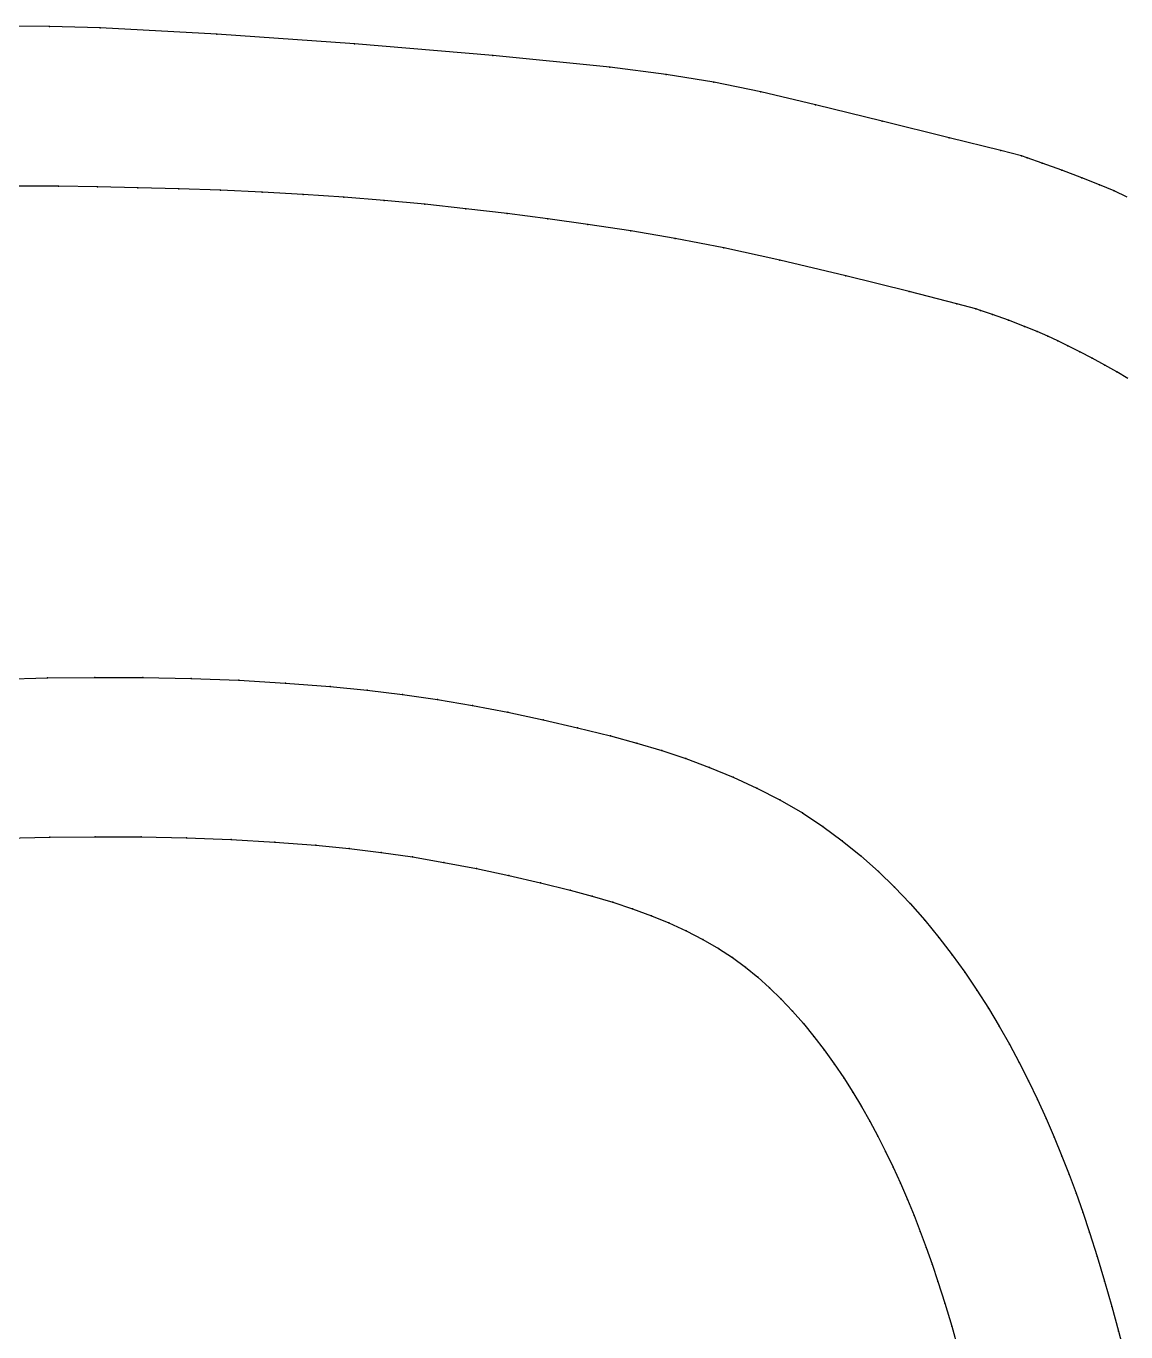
# Model space of a CAD drawing. Extents: x 50 to 2594, y 47 to 2136.
# Drawn here: x 2434.8 to 2490, y 1546.6 to 1612.2 of the extents above; entities that cross this region are included whole.
import ezdxf

# ---------------------------------------------------------------- set-up
doc = ezdxf.new("R2010")
doc.units = 0

# ---------------------------------------------------------------- blocks, each defined once
blk = doc.blocks.new('837.CUELLO_XS')
at = {"layer": '1'}
for points in [[(2490.022, 1603.606), (2489.374, 1603.911), (2488.644, 1604.228), (2487.761, 1604.578), (2486.758, 1604.952), (2485.771, 1605.306), (2485.019, 1605.57), (2484.719, 1605.674), (2483.681, 1605.936), (2481.088, 1606.585), (2477.728, 1607.421), (2474.386, 1608.239), (2471.635, 1608.886), (2469.277, 1609.375), (2466.892, 1609.767), (2464.061, 1610.126), (2458.185, 1610.717), (2451.254, 1611.298), (2444.333, 1611.786), (2438.486, 1612.1), (2435.938, 1612.176), (2433.84, 1612.188)], [(2433.71, 1571.414), (2435.956, 1571.467), (2438.235, 1571.496), (2440.536, 1571.491), (2442.814, 1571.444), (2445.064, 1571.356), (2447.244, 1571.229), (2449.314, 1571.068), (2450.983, 1570.902), (2452.582, 1570.707), (2454.154, 1570.477), (2455.74, 1570.207), (2457.367, 1569.895), (2458.999, 1569.55), (2460.585, 1569.185), (2462.072, 1568.813), (2463.181, 1568.512), (2464.214, 1568.204), (2465.195, 1567.878), (2466.148, 1567.526), (2467.03, 1567.163), (2467.895, 1566.767), (2468.73, 1566.339), (2469.524, 1565.881), (2470.214, 1565.428), (2470.866, 1564.948), (2471.486, 1564.441), (2472.082, 1563.905), (2472.666, 1563.334), (2473.232, 1562.736), (2473.781, 1562.112), (2474.311, 1561.467), (2474.829, 1560.791), (2475.327, 1560.099), (2475.805, 1559.393), (2476.262, 1558.675), (2476.698, 1557.949), (2477.117, 1557.213), (2477.518, 1556.463), (2477.906, 1555.698), (2478.286, 1554.903), (2478.653, 1554.096), (2479.002, 1553.286), (2479.334, 1552.48), (2479.648, 1551.682), (2479.948, 1550.876), (2480.242, 1550.043), (2480.535, 1549.163), (2480.879, 1548.07), (2481.222, 1546.923), (2481.553, 1545.76)]]:
    blk.add_lwpolyline(points, dxfattribs=at)
at = {"layer": '14'}
for points in [[(2490.062, 1594.498), (2489.517, 1594.824), (2488.904, 1595.171), (2488.273, 1595.514), (2487.649, 1595.842), (2487.059, 1596.144), (2486.554, 1596.394), (2486.053, 1596.628), (2485.51, 1596.863), (2484.881, 1597.115), (2484.072, 1597.418), (2483.276, 1597.705), (2482.67, 1597.918), (2482.429, 1598.002), (2481.482, 1598.248), (2479.084, 1598.862), (2475.901, 1599.656), (2472.597, 1600.442), (2469.784, 1601.055), (2467.337, 1601.528), (2465.112, 1601.904), (2462.962, 1602.227), (2460.955, 1602.508), (2458.908, 1602.774), (2456.843, 1603.021), (2454.78, 1603.242), (2452.739, 1603.434), (2450.708, 1603.597), (2448.671, 1603.735), (2446.617, 1603.849), (2444.529, 1603.944), (2442.437, 1604.019), (2440.368, 1604.077), (2438.349, 1604.118), (2436.392, 1604.145), (2434.425, 1604.154)], [(2433.519, 1579.409), (2435.839, 1579.463), (2438.212, 1579.494), (2440.619, 1579.491), (2443.047, 1579.442), (2445.451, 1579.348), (2447.791, 1579.211), (2450.028, 1579.036), (2451.879, 1578.851), (2453.659, 1578.633), (2455.408, 1578.377), (2457.163, 1578.08), (2458.938, 1577.74), (2460.715, 1577.365), (2462.449, 1576.965), (2464.097, 1576.553), (2465.416, 1576.193), (2466.666, 1575.819), (2467.874, 1575.417), (2469.066, 1574.975), (2470.258, 1574.482), (2471.443, 1573.936), (2472.605, 1573.338), (2473.726, 1572.688), (2474.755, 1572.013), (2475.733, 1571.296), (2476.662, 1570.539), (2477.546, 1569.748), (2478.359, 1568.956), (2479.135, 1568.138), (2479.875, 1567.297), (2480.582, 1566.434), (2481.246, 1565.569), (2481.88, 1564.687), (2482.486, 1563.792), (2483.064, 1562.886), (2483.604, 1561.988), (2484.12, 1561.08), (2484.612, 1560.162), (2485.083, 1559.231), (2485.532, 1558.295), (2485.961, 1557.351), (2486.369, 1556.405), (2486.756, 1555.465), (2487.121, 1554.537), (2487.47, 1553.601), (2487.809, 1552.639), (2488.145, 1551.631), (2488.524, 1550.428), (2488.898, 1549.177), (2489.258, 1547.913), (2489.597, 1546.668), (2489.909, 1545.461)]]:
    blk.add_lwpolyline(points, dxfattribs=at)
at = {"layer": '2'}
for p in [(2484.719, 1605.674), (2482.429, 1598.002)]:
    blk.add_point(p, dxfattribs=at)
at = {"layer": '3'}
for p in [(2435.938, 1612.176), (2438.486, 1612.1), (2444.333, 1611.786), (2451.254, 1611.298), (2458.185, 1610.717), (2464.061, 1610.126), (2466.892, 1609.767), (2469.277, 1609.375), (2471.635, 1608.886), (2474.386, 1608.239), (2477.728, 1607.421), (2481.088, 1606.585), (2483.681, 1605.936), (2485.019, 1605.57), (2485.771, 1605.306), (2486.758, 1604.952), (2436.392, 1604.145), (2438.349, 1604.118), (2440.368, 1604.077), (2487.761, 1604.578), (2488.644, 1604.228), (2442.437, 1604.019), (2444.529, 1603.944), (2446.617, 1603.849), (2448.671, 1603.735), (2450.708, 1603.597), (2452.739, 1603.434), (2489.374, 1603.911), (2454.78, 1603.242), (2456.843, 1603.021), (2458.908, 1602.774), (2460.955, 1602.508), (2462.962, 1602.227), (2465.112, 1601.904), (2467.337, 1601.528), (2469.784, 1601.055), (2472.597, 1600.442), (2475.901, 1599.656), (2479.084, 1598.862), (2481.482, 1598.248), (2482.67, 1597.918), (2483.276, 1597.705), (2484.072, 1597.418), (2484.881, 1597.115), (2485.51, 1596.863), (2486.053, 1596.628), (2486.554, 1596.394), (2487.059, 1596.144), (2487.649, 1595.842), (2488.273, 1595.514), (2488.904, 1595.171), (2489.517, 1594.824), (2435.839, 1579.463), (2438.212, 1579.494), (2440.619, 1579.491), (2443.047, 1579.442), (2445.451, 1579.348), (2447.791, 1579.211), (2450.028, 1579.036), (2451.879, 1578.851), (2453.659, 1578.633), (2455.408, 1578.377), (2457.163, 1578.08), (2458.938, 1577.74), (2460.715, 1577.365), (2462.449, 1576.965), (2464.097, 1576.553), (2465.416, 1576.193), (2466.666, 1575.819), (2467.874, 1575.417), (2469.066, 1574.975), (2470.258, 1574.482), (2471.443, 1573.936), (2472.605, 1573.338), (2473.726, 1572.688), (2474.755, 1572.013), (2435.956, 1571.467), (2438.235, 1571.496), (2440.536, 1571.491), (2442.814, 1571.444), (2445.064, 1571.356), (2475.733, 1571.296), (2447.244, 1571.229), (2449.314, 1571.068), (2450.983, 1570.902), (2452.582, 1570.707), (2454.154, 1570.477), (2455.74, 1570.207), (2476.662, 1570.539), (2457.367, 1569.895), (2458.999, 1569.55), (2477.546, 1569.748), (2460.585, 1569.185), (2462.072, 1568.813), (2478.359, 1568.956), (2463.181, 1568.512), (2464.214, 1568.204), (2479.135, 1568.138), (2465.195, 1567.878), (2466.148, 1567.526), (2467.03, 1567.163), (2467.895, 1566.767), (2479.875, 1567.297), (2468.73, 1566.339), (2480.582, 1566.434), (2469.524, 1565.881), (2470.214, 1565.428), (2481.246, 1565.569), (2470.866, 1564.948), (2471.486, 1564.441), (2481.88, 1564.687), (2472.082, 1563.905), (2482.486, 1563.792), (2472.666, 1563.334), (2483.064, 1562.886), (2473.232, 1562.736), (2473.781, 1562.112), (2474.311, 1561.467), (2483.604, 1561.988), (2484.12, 1561.08), (2474.829, 1560.791), (2484.612, 1560.162), (2475.327, 1560.099), (2475.805, 1559.393), (2485.083, 1559.231), (2476.262, 1558.675), (2485.532, 1558.295), (2476.698, 1557.949), (2477.117, 1557.213), (2485.961, 1557.351), (2477.518, 1556.463), (2486.369, 1556.405), (2477.906, 1555.698), (2478.286, 1554.903), (2486.756, 1555.465), (2487.121, 1554.537), (2478.653, 1554.096), (2487.47, 1553.601), (2479.002, 1553.286), (2479.334, 1552.48), (2487.809, 1552.639), (2479.648, 1551.682), (2488.145, 1551.631), (2479.948, 1550.876), (2488.524, 1550.428), (2480.242, 1550.043), (2480.535, 1549.163), (2488.898, 1549.177), (2480.879, 1548.07), (2489.258, 1547.913), (2481.222, 1546.923), (2489.597, 1546.668)]:
    blk.add_point(p, dxfattribs=at)
at = {"layer": '4'}
for p in [(2484.719, 1605.674, 5), (2482.429, 1598.002, 5)]:
    blk.add_point(p, dxfattribs=at)
blk = doc.blocks.new('837.CUELLO_S')
at = {"layer": '1'}
for points in [[(2490.022, 1603.606), (2489.374, 1603.911), (2488.644, 1604.228), (2487.761, 1604.578), (2486.758, 1604.952), (2485.771, 1605.306), (2485.019, 1605.57), (2484.719, 1605.674), (2483.681, 1605.936), (2481.088, 1606.585), (2477.728, 1607.421), (2474.386, 1608.239), (2471.635, 1608.886), (2469.277, 1609.375), (2466.892, 1609.767), (2464.061, 1610.126), (2458.185, 1610.717), (2451.254, 1611.298), (2444.333, 1611.786), (2438.486, 1612.1), (2435.938, 1612.176), (2433.84, 1612.188)], [(2433.71, 1571.414), (2435.956, 1571.467), (2438.235, 1571.496), (2440.536, 1571.491), (2442.814, 1571.444), (2445.064, 1571.356), (2447.244, 1571.229), (2449.314, 1571.068), (2450.983, 1570.902), (2452.582, 1570.707), (2454.154, 1570.477), (2455.74, 1570.207), (2457.367, 1569.895), (2458.999, 1569.55), (2460.585, 1569.185), (2462.072, 1568.813), (2463.181, 1568.512), (2464.214, 1568.204), (2465.195, 1567.878), (2466.148, 1567.526), (2467.03, 1567.163), (2467.895, 1566.767), (2468.73, 1566.339), (2469.524, 1565.881), (2470.214, 1565.428), (2470.866, 1564.948), (2471.486, 1564.441), (2472.082, 1563.905), (2472.666, 1563.334), (2473.232, 1562.736), (2473.781, 1562.112), (2474.311, 1561.467), (2474.829, 1560.791), (2475.327, 1560.099), (2475.805, 1559.393), (2476.262, 1558.675), (2476.698, 1557.949), (2477.117, 1557.213), (2477.518, 1556.463), (2477.906, 1555.698), (2478.286, 1554.903), (2478.653, 1554.096), (2479.002, 1553.286), (2479.334, 1552.48), (2479.648, 1551.682), (2479.948, 1550.876), (2480.242, 1550.043), (2480.535, 1549.163), (2480.879, 1548.07), (2481.222, 1546.923), (2481.553, 1545.76)]]:
    blk.add_lwpolyline(points, dxfattribs=at)
at = {"layer": '14'}
for points in [[(2490.062, 1594.498), (2489.517, 1594.824), (2488.904, 1595.171), (2488.273, 1595.514), (2487.649, 1595.842), (2487.059, 1596.144), (2486.554, 1596.394), (2486.053, 1596.628), (2485.51, 1596.863), (2484.881, 1597.115), (2484.072, 1597.418), (2483.276, 1597.705), (2482.67, 1597.918), (2482.429, 1598.002), (2481.482, 1598.248), (2479.084, 1598.862), (2475.901, 1599.656), (2472.597, 1600.442), (2469.784, 1601.055), (2467.337, 1601.528), (2465.112, 1601.904), (2462.962, 1602.227), (2460.955, 1602.508), (2458.908, 1602.774), (2456.843, 1603.021), (2454.78, 1603.242), (2452.739, 1603.434), (2450.708, 1603.597), (2448.671, 1603.735), (2446.617, 1603.849), (2444.529, 1603.944), (2442.437, 1604.019), (2440.368, 1604.077), (2438.349, 1604.118), (2436.392, 1604.145), (2434.425, 1604.154)], [(2433.519, 1579.409), (2435.839, 1579.463), (2438.212, 1579.494), (2440.619, 1579.491), (2443.047, 1579.442), (2445.451, 1579.348), (2447.791, 1579.211), (2450.028, 1579.036), (2451.879, 1578.851), (2453.659, 1578.633), (2455.408, 1578.377), (2457.163, 1578.08), (2458.938, 1577.74), (2460.715, 1577.365), (2462.449, 1576.965), (2464.097, 1576.553), (2465.416, 1576.193), (2466.666, 1575.819), (2467.874, 1575.417), (2469.066, 1574.975), (2470.258, 1574.482), (2471.443, 1573.936), (2472.605, 1573.338), (2473.726, 1572.688), (2474.755, 1572.013), (2475.733, 1571.296), (2476.662, 1570.539), (2477.546, 1569.748), (2478.359, 1568.956), (2479.135, 1568.138), (2479.875, 1567.297), (2480.582, 1566.434), (2481.246, 1565.569), (2481.88, 1564.687), (2482.486, 1563.792), (2483.064, 1562.886), (2483.604, 1561.988), (2484.12, 1561.08), (2484.612, 1560.162), (2485.083, 1559.231), (2485.532, 1558.295), (2485.961, 1557.351), (2486.369, 1556.405), (2486.756, 1555.465), (2487.121, 1554.537), (2487.47, 1553.601), (2487.809, 1552.639), (2488.145, 1551.631), (2488.524, 1550.428), (2488.898, 1549.177), (2489.258, 1547.913), (2489.597, 1546.668), (2489.909, 1545.461)]]:
    blk.add_lwpolyline(points, dxfattribs=at)
at = {"layer": '2'}
for p in [(2484.719, 1605.674), (2482.429, 1598.002)]:
    blk.add_point(p, dxfattribs=at)
at = {"layer": '3'}
for p in [(2435.938, 1612.176), (2438.486, 1612.1), (2444.333, 1611.786), (2451.254, 1611.298), (2458.185, 1610.717), (2464.061, 1610.126), (2466.892, 1609.767), (2469.277, 1609.375), (2471.635, 1608.886), (2474.386, 1608.239), (2477.728, 1607.421), (2481.088, 1606.585), (2483.681, 1605.936), (2485.019, 1605.57), (2485.771, 1605.306), (2486.758, 1604.952), (2436.392, 1604.145), (2438.349, 1604.118), (2440.368, 1604.077), (2487.761, 1604.578), (2488.644, 1604.228), (2442.437, 1604.019), (2444.529, 1603.944), (2446.617, 1603.849), (2448.671, 1603.735), (2450.708, 1603.597), (2452.739, 1603.434), (2489.374, 1603.911), (2454.78, 1603.242), (2456.843, 1603.021), (2458.908, 1602.774), (2460.955, 1602.508), (2462.962, 1602.227), (2465.112, 1601.904), (2467.337, 1601.528), (2469.784, 1601.055), (2472.597, 1600.442), (2475.901, 1599.656), (2479.084, 1598.862), (2481.482, 1598.248), (2482.67, 1597.918), (2483.276, 1597.705), (2484.072, 1597.418), (2484.881, 1597.115), (2485.51, 1596.863), (2486.053, 1596.628), (2486.554, 1596.394), (2487.059, 1596.144), (2487.649, 1595.842), (2488.273, 1595.514), (2488.904, 1595.171), (2489.517, 1594.824), (2435.839, 1579.463), (2438.212, 1579.494), (2440.619, 1579.491), (2443.047, 1579.442), (2445.451, 1579.348), (2447.791, 1579.211), (2450.028, 1579.036), (2451.879, 1578.851), (2453.659, 1578.633), (2455.408, 1578.377), (2457.163, 1578.08), (2458.938, 1577.74), (2460.715, 1577.365), (2462.449, 1576.965), (2464.097, 1576.553), (2465.416, 1576.193), (2466.666, 1575.819), (2467.874, 1575.417), (2469.066, 1574.975), (2470.258, 1574.482), (2471.443, 1573.936), (2472.605, 1573.338), (2473.726, 1572.688), (2474.755, 1572.013), (2435.956, 1571.467), (2438.235, 1571.496), (2440.536, 1571.491), (2442.814, 1571.444), (2445.064, 1571.356), (2475.733, 1571.296), (2447.244, 1571.229), (2449.314, 1571.068), (2450.983, 1570.902), (2452.582, 1570.707), (2454.154, 1570.477), (2455.74, 1570.207), (2476.662, 1570.539), (2457.367, 1569.895), (2458.999, 1569.55), (2477.546, 1569.748), (2460.585, 1569.185), (2462.072, 1568.813), (2478.359, 1568.956), (2463.181, 1568.512), (2464.214, 1568.204), (2479.135, 1568.138), (2465.195, 1567.878), (2466.148, 1567.526), (2467.03, 1567.163), (2467.895, 1566.767), (2479.875, 1567.297), (2468.73, 1566.339), (2480.582, 1566.434), (2469.524, 1565.881), (2470.214, 1565.428), (2481.246, 1565.569), (2470.866, 1564.948), (2471.486, 1564.441), (2481.88, 1564.687), (2472.082, 1563.905), (2482.486, 1563.792), (2472.666, 1563.334), (2483.064, 1562.886), (2473.232, 1562.736), (2473.781, 1562.112), (2474.311, 1561.467), (2483.604, 1561.988), (2484.12, 1561.08), (2474.829, 1560.791), (2484.612, 1560.162), (2475.327, 1560.099), (2475.805, 1559.393), (2485.083, 1559.231), (2476.262, 1558.675), (2485.532, 1558.295), (2476.698, 1557.949), (2477.117, 1557.213), (2485.961, 1557.351), (2477.518, 1556.463), (2486.369, 1556.405), (2477.906, 1555.698), (2478.286, 1554.903), (2486.756, 1555.465), (2487.121, 1554.537), (2478.653, 1554.096), (2487.47, 1553.601), (2479.002, 1553.286), (2479.334, 1552.48), (2487.809, 1552.639), (2479.648, 1551.682), (2488.145, 1551.631), (2479.948, 1550.876), (2488.524, 1550.428), (2480.242, 1550.043), (2480.535, 1549.163), (2488.898, 1549.177), (2480.879, 1548.07), (2489.258, 1547.913), (2481.222, 1546.923), (2489.597, 1546.668)]:
    blk.add_point(p, dxfattribs=at)
at = {"layer": '4'}
for p in [(2484.719, 1605.674, 5), (2482.429, 1598.002, 5)]:
    blk.add_point(p, dxfattribs=at)
blk = doc.blocks.new('837.CUELLO_M')
at = {"layer": '1'}
for points in [[(2490.022, 1603.606), (2489.374, 1603.911), (2488.644, 1604.228), (2487.761, 1604.578), (2486.758, 1604.952), (2485.771, 1605.306), (2485.019, 1605.57), (2484.719, 1605.674), (2483.681, 1605.936), (2481.088, 1606.585), (2477.728, 1607.421), (2474.386, 1608.239), (2471.635, 1608.886), (2469.277, 1609.375), (2466.892, 1609.767), (2464.061, 1610.126), (2458.185, 1610.717), (2451.254, 1611.298), (2444.333, 1611.786), (2438.486, 1612.1), (2435.938, 1612.176), (2433.84, 1612.188)], [(2433.71, 1571.414), (2435.956, 1571.467), (2438.235, 1571.496), (2440.536, 1571.491), (2442.814, 1571.444), (2445.064, 1571.356), (2447.244, 1571.229), (2449.314, 1571.068), (2450.983, 1570.902), (2452.582, 1570.707), (2454.154, 1570.477), (2455.74, 1570.207), (2457.367, 1569.895), (2458.999, 1569.55), (2460.585, 1569.185), (2462.072, 1568.813), (2463.181, 1568.512), (2464.214, 1568.204), (2465.195, 1567.878), (2466.148, 1567.526), (2467.03, 1567.163), (2467.895, 1566.767), (2468.73, 1566.339), (2469.524, 1565.881), (2470.214, 1565.428), (2470.866, 1564.948), (2471.486, 1564.441), (2472.082, 1563.905), (2472.666, 1563.334), (2473.232, 1562.736), (2473.781, 1562.112), (2474.311, 1561.467), (2474.829, 1560.791), (2475.327, 1560.099), (2475.805, 1559.393), (2476.262, 1558.675), (2476.698, 1557.949), (2477.117, 1557.213), (2477.518, 1556.463), (2477.906, 1555.698), (2478.286, 1554.903), (2478.653, 1554.096), (2479.002, 1553.286), (2479.334, 1552.48), (2479.648, 1551.682), (2479.948, 1550.876), (2480.242, 1550.043), (2480.535, 1549.163), (2480.879, 1548.07), (2481.222, 1546.923), (2481.553, 1545.76)]]:
    blk.add_lwpolyline(points, dxfattribs=at)
at = {"layer": '14'}
for points in [[(2490.062, 1594.498), (2489.517, 1594.824), (2488.904, 1595.171), (2488.273, 1595.514), (2487.649, 1595.842), (2487.059, 1596.144), (2486.554, 1596.394), (2486.053, 1596.628), (2485.51, 1596.863), (2484.881, 1597.115), (2484.072, 1597.418), (2483.276, 1597.705), (2482.67, 1597.918), (2482.429, 1598.002), (2481.482, 1598.248), (2479.084, 1598.862), (2475.901, 1599.656), (2472.597, 1600.442), (2469.784, 1601.055), (2467.337, 1601.528), (2465.112, 1601.904), (2462.962, 1602.227), (2460.955, 1602.508), (2458.908, 1602.774), (2456.843, 1603.021), (2454.78, 1603.242), (2452.739, 1603.434), (2450.708, 1603.597), (2448.671, 1603.735), (2446.617, 1603.849), (2444.529, 1603.944), (2442.437, 1604.019), (2440.368, 1604.077), (2438.349, 1604.118), (2436.392, 1604.145), (2434.425, 1604.154)], [(2433.519, 1579.409), (2435.839, 1579.463), (2438.212, 1579.494), (2440.619, 1579.491), (2443.047, 1579.442), (2445.451, 1579.348), (2447.791, 1579.211), (2450.028, 1579.036), (2451.879, 1578.851), (2453.659, 1578.633), (2455.408, 1578.377), (2457.163, 1578.08), (2458.938, 1577.74), (2460.715, 1577.365), (2462.449, 1576.965), (2464.097, 1576.553), (2465.416, 1576.193), (2466.666, 1575.819), (2467.874, 1575.417), (2469.066, 1574.975), (2470.258, 1574.482), (2471.443, 1573.936), (2472.605, 1573.338), (2473.726, 1572.688), (2474.755, 1572.013), (2475.733, 1571.296), (2476.662, 1570.539), (2477.546, 1569.748), (2478.359, 1568.956), (2479.135, 1568.138), (2479.875, 1567.297), (2480.582, 1566.434), (2481.246, 1565.569), (2481.88, 1564.687), (2482.486, 1563.792), (2483.064, 1562.886), (2483.604, 1561.988), (2484.12, 1561.08), (2484.612, 1560.162), (2485.083, 1559.231), (2485.532, 1558.295), (2485.961, 1557.351), (2486.369, 1556.405), (2486.756, 1555.465), (2487.121, 1554.537), (2487.47, 1553.601), (2487.809, 1552.639), (2488.145, 1551.631), (2488.524, 1550.428), (2488.898, 1549.177), (2489.258, 1547.913), (2489.597, 1546.668), (2489.909, 1545.461)]]:
    blk.add_lwpolyline(points, dxfattribs=at)
at = {"layer": '2'}
for p in [(2484.719, 1605.674), (2482.429, 1598.002)]:
    blk.add_point(p, dxfattribs=at)
at = {"layer": '3'}
for p in [(2435.938, 1612.176), (2438.486, 1612.1), (2444.333, 1611.786), (2451.254, 1611.298), (2458.185, 1610.717), (2464.061, 1610.126), (2466.892, 1609.767), (2469.277, 1609.375), (2471.635, 1608.886), (2474.386, 1608.239), (2477.728, 1607.421), (2481.088, 1606.585), (2483.681, 1605.936), (2485.019, 1605.57), (2485.771, 1605.306), (2486.758, 1604.952), (2436.392, 1604.145), (2438.349, 1604.118), (2440.368, 1604.077), (2487.761, 1604.578), (2488.644, 1604.228), (2442.437, 1604.019), (2444.529, 1603.944), (2446.617, 1603.849), (2448.671, 1603.735), (2450.708, 1603.597), (2452.739, 1603.434), (2489.374, 1603.911), (2454.78, 1603.242), (2456.843, 1603.021), (2458.908, 1602.774), (2460.955, 1602.508), (2462.962, 1602.227), (2465.112, 1601.904), (2467.337, 1601.528), (2469.784, 1601.055), (2472.597, 1600.442), (2475.901, 1599.656), (2479.084, 1598.862), (2481.482, 1598.248), (2482.67, 1597.918), (2483.276, 1597.705), (2484.072, 1597.418), (2484.881, 1597.115), (2485.51, 1596.863), (2486.053, 1596.628), (2486.554, 1596.394), (2487.059, 1596.144), (2487.649, 1595.842), (2488.273, 1595.514), (2488.904, 1595.171), (2489.517, 1594.824), (2435.839, 1579.463), (2438.212, 1579.494), (2440.619, 1579.491), (2443.047, 1579.442), (2445.451, 1579.348), (2447.791, 1579.211), (2450.028, 1579.036), (2451.879, 1578.851), (2453.659, 1578.633), (2455.408, 1578.377), (2457.163, 1578.08), (2458.938, 1577.74), (2460.715, 1577.365), (2462.449, 1576.965), (2464.097, 1576.553), (2465.416, 1576.193), (2466.666, 1575.819), (2467.874, 1575.417), (2469.066, 1574.975), (2470.258, 1574.482), (2471.443, 1573.936), (2472.605, 1573.338), (2473.726, 1572.688), (2474.755, 1572.013), (2435.956, 1571.467), (2438.235, 1571.496), (2440.536, 1571.491), (2442.814, 1571.444), (2445.064, 1571.356), (2475.733, 1571.296), (2447.244, 1571.229), (2449.314, 1571.068), (2450.983, 1570.902), (2452.582, 1570.707), (2454.154, 1570.477), (2455.74, 1570.207), (2476.662, 1570.539), (2457.367, 1569.895), (2458.999, 1569.55), (2477.546, 1569.748), (2460.585, 1569.185), (2462.072, 1568.813), (2478.359, 1568.956), (2463.181, 1568.512), (2464.214, 1568.204), (2479.135, 1568.138), (2465.195, 1567.878), (2466.148, 1567.526), (2467.03, 1567.163), (2467.895, 1566.767), (2479.875, 1567.297), (2468.73, 1566.339), (2480.582, 1566.434), (2469.524, 1565.881), (2470.214, 1565.428), (2481.246, 1565.569), (2470.866, 1564.948), (2471.486, 1564.441), (2481.88, 1564.687), (2472.082, 1563.905), (2482.486, 1563.792), (2472.666, 1563.334), (2483.064, 1562.886), (2473.232, 1562.736), (2473.781, 1562.112), (2474.311, 1561.467), (2483.604, 1561.988), (2484.12, 1561.08), (2474.829, 1560.791), (2484.612, 1560.162), (2475.327, 1560.099), (2475.805, 1559.393), (2485.083, 1559.231), (2476.262, 1558.675), (2485.532, 1558.295), (2476.698, 1557.949), (2477.117, 1557.213), (2485.961, 1557.351), (2477.518, 1556.463), (2486.369, 1556.405), (2477.906, 1555.698), (2478.286, 1554.903), (2486.756, 1555.465), (2487.121, 1554.537), (2478.653, 1554.096), (2487.47, 1553.601), (2479.002, 1553.286), (2479.334, 1552.48), (2487.809, 1552.639), (2479.648, 1551.682), (2488.145, 1551.631), (2479.948, 1550.876), (2488.524, 1550.428), (2480.242, 1550.043), (2480.535, 1549.163), (2488.898, 1549.177), (2480.879, 1548.07), (2489.258, 1547.913), (2481.222, 1546.923), (2489.597, 1546.668)]:
    blk.add_point(p, dxfattribs=at)
at = {"layer": '4'}
for p in [(2484.719, 1605.674, 5), (2482.429, 1598.002, 5)]:
    blk.add_point(p, dxfattribs=at)
blk = doc.blocks.new('837.CUELLO_L')
at = {"layer": '1'}
for points in [[(2490.022, 1603.606), (2489.374, 1603.911), (2488.644, 1604.228), (2487.761, 1604.578), (2486.758, 1604.952), (2485.771, 1605.306), (2485.019, 1605.57), (2484.719, 1605.674), (2483.681, 1605.936), (2481.088, 1606.585), (2477.728, 1607.421), (2474.386, 1608.239), (2471.635, 1608.886), (2469.277, 1609.375), (2466.892, 1609.767), (2464.061, 1610.126), (2458.185, 1610.717), (2451.254, 1611.298), (2444.333, 1611.786), (2438.486, 1612.1), (2435.938, 1612.176), (2433.84, 1612.188)], [(2433.71, 1571.414), (2435.956, 1571.467), (2438.235, 1571.496), (2440.536, 1571.491), (2442.814, 1571.444), (2445.064, 1571.356), (2447.244, 1571.229), (2449.314, 1571.068), (2450.983, 1570.902), (2452.582, 1570.707), (2454.154, 1570.477), (2455.74, 1570.207), (2457.367, 1569.895), (2458.999, 1569.55), (2460.585, 1569.185), (2462.072, 1568.813), (2463.181, 1568.512), (2464.214, 1568.204), (2465.195, 1567.878), (2466.148, 1567.526), (2467.03, 1567.163), (2467.895, 1566.767), (2468.73, 1566.339), (2469.524, 1565.881), (2470.214, 1565.428), (2470.866, 1564.948), (2471.486, 1564.441), (2472.082, 1563.905), (2472.666, 1563.334), (2473.232, 1562.736), (2473.781, 1562.112), (2474.311, 1561.467), (2474.829, 1560.791), (2475.327, 1560.099), (2475.805, 1559.393), (2476.262, 1558.675), (2476.698, 1557.949), (2477.117, 1557.213), (2477.518, 1556.463), (2477.906, 1555.698), (2478.286, 1554.903), (2478.653, 1554.096), (2479.002, 1553.286), (2479.334, 1552.48), (2479.648, 1551.682), (2479.948, 1550.876), (2480.242, 1550.043), (2480.535, 1549.163), (2480.879, 1548.07), (2481.222, 1546.923), (2481.553, 1545.76)]]:
    blk.add_lwpolyline(points, dxfattribs=at)
at = {"layer": '14'}
for points in [[(2490.062, 1594.498), (2489.517, 1594.824), (2488.904, 1595.171), (2488.273, 1595.514), (2487.649, 1595.842), (2487.059, 1596.144), (2486.554, 1596.394), (2486.053, 1596.628), (2485.51, 1596.863), (2484.881, 1597.115), (2484.072, 1597.418), (2483.276, 1597.705), (2482.67, 1597.918), (2482.429, 1598.002), (2481.482, 1598.248), (2479.084, 1598.862), (2475.901, 1599.656), (2472.597, 1600.442), (2469.784, 1601.055), (2467.337, 1601.528), (2465.112, 1601.904), (2462.962, 1602.227), (2460.955, 1602.508), (2458.908, 1602.774), (2456.843, 1603.021), (2454.78, 1603.242), (2452.739, 1603.434), (2450.708, 1603.597), (2448.671, 1603.735), (2446.617, 1603.849), (2444.529, 1603.944), (2442.437, 1604.019), (2440.368, 1604.077), (2438.349, 1604.118), (2436.392, 1604.145), (2434.425, 1604.154)], [(2433.519, 1579.409), (2435.839, 1579.463), (2438.212, 1579.494), (2440.619, 1579.491), (2443.047, 1579.442), (2445.451, 1579.348), (2447.791, 1579.211), (2450.028, 1579.036), (2451.879, 1578.851), (2453.659, 1578.633), (2455.408, 1578.377), (2457.163, 1578.08), (2458.938, 1577.74), (2460.715, 1577.365), (2462.449, 1576.965), (2464.097, 1576.553), (2465.416, 1576.193), (2466.666, 1575.819), (2467.874, 1575.417), (2469.066, 1574.975), (2470.258, 1574.482), (2471.443, 1573.936), (2472.605, 1573.338), (2473.726, 1572.688), (2474.755, 1572.013), (2475.733, 1571.296), (2476.662, 1570.539), (2477.546, 1569.748), (2478.359, 1568.956), (2479.135, 1568.138), (2479.875, 1567.297), (2480.582, 1566.434), (2481.246, 1565.569), (2481.88, 1564.687), (2482.486, 1563.792), (2483.064, 1562.886), (2483.604, 1561.988), (2484.12, 1561.08), (2484.612, 1560.162), (2485.083, 1559.231), (2485.532, 1558.295), (2485.961, 1557.351), (2486.369, 1556.405), (2486.756, 1555.465), (2487.121, 1554.537), (2487.47, 1553.601), (2487.809, 1552.639), (2488.145, 1551.631), (2488.524, 1550.428), (2488.898, 1549.177), (2489.258, 1547.913), (2489.597, 1546.668), (2489.909, 1545.461)]]:
    blk.add_lwpolyline(points, dxfattribs=at)
at = {"layer": '2'}
for p in [(2484.719, 1605.674), (2482.429, 1598.002)]:
    blk.add_point(p, dxfattribs=at)
at = {"layer": '3'}
for p in [(2435.938, 1612.176), (2438.486, 1612.1), (2444.333, 1611.786), (2451.254, 1611.298), (2458.185, 1610.717), (2464.061, 1610.126), (2466.892, 1609.767), (2469.277, 1609.375), (2471.635, 1608.886), (2474.386, 1608.239), (2477.728, 1607.421), (2481.088, 1606.585), (2483.681, 1605.936), (2485.019, 1605.57), (2485.771, 1605.306), (2486.758, 1604.952), (2436.392, 1604.145), (2438.349, 1604.118), (2440.368, 1604.077), (2487.761, 1604.578), (2488.644, 1604.228), (2442.437, 1604.019), (2444.529, 1603.944), (2446.617, 1603.849), (2448.671, 1603.735), (2450.708, 1603.597), (2452.739, 1603.434), (2489.374, 1603.911), (2454.78, 1603.242), (2456.843, 1603.021), (2458.908, 1602.774), (2460.955, 1602.508), (2462.962, 1602.227), (2465.112, 1601.904), (2467.337, 1601.528), (2469.784, 1601.055), (2472.597, 1600.442), (2475.901, 1599.656), (2479.084, 1598.862), (2481.482, 1598.248), (2482.67, 1597.918), (2483.276, 1597.705), (2484.072, 1597.418), (2484.881, 1597.115), (2485.51, 1596.863), (2486.053, 1596.628), (2486.554, 1596.394), (2487.059, 1596.144), (2487.649, 1595.842), (2488.273, 1595.514), (2488.904, 1595.171), (2489.517, 1594.824), (2435.839, 1579.463), (2438.212, 1579.494), (2440.619, 1579.491), (2443.047, 1579.442), (2445.451, 1579.348), (2447.791, 1579.211), (2450.028, 1579.036), (2451.879, 1578.851), (2453.659, 1578.633), (2455.408, 1578.377), (2457.163, 1578.08), (2458.938, 1577.74), (2460.715, 1577.365), (2462.449, 1576.965), (2464.097, 1576.553), (2465.416, 1576.193), (2466.666, 1575.819), (2467.874, 1575.417), (2469.066, 1574.975), (2470.258, 1574.482), (2471.443, 1573.936), (2472.605, 1573.338), (2473.726, 1572.688), (2474.755, 1572.013), (2435.956, 1571.467), (2438.235, 1571.496), (2440.536, 1571.491), (2442.814, 1571.444), (2445.064, 1571.356), (2475.733, 1571.296), (2447.244, 1571.229), (2449.314, 1571.068), (2450.983, 1570.902), (2452.582, 1570.707), (2454.154, 1570.477), (2455.74, 1570.207), (2476.662, 1570.539), (2457.367, 1569.895), (2458.999, 1569.55), (2477.546, 1569.748), (2460.585, 1569.185), (2462.072, 1568.813), (2478.359, 1568.956), (2463.181, 1568.512), (2464.214, 1568.204), (2479.135, 1568.138), (2465.195, 1567.878), (2466.148, 1567.526), (2467.03, 1567.163), (2467.895, 1566.767), (2479.875, 1567.297), (2468.73, 1566.339), (2480.582, 1566.434), (2469.524, 1565.881), (2470.214, 1565.428), (2481.246, 1565.569), (2470.866, 1564.948), (2471.486, 1564.441), (2481.88, 1564.687), (2472.082, 1563.905), (2482.486, 1563.792), (2472.666, 1563.334), (2483.064, 1562.886), (2473.232, 1562.736), (2473.781, 1562.112), (2474.311, 1561.467), (2483.604, 1561.988), (2484.12, 1561.08), (2474.829, 1560.791), (2484.612, 1560.162), (2475.327, 1560.099), (2475.805, 1559.393), (2485.083, 1559.231), (2476.262, 1558.675), (2485.532, 1558.295), (2476.698, 1557.949), (2477.117, 1557.213), (2485.961, 1557.351), (2477.518, 1556.463), (2486.369, 1556.405), (2477.906, 1555.698), (2478.286, 1554.903), (2486.756, 1555.465), (2487.121, 1554.537), (2478.653, 1554.096), (2487.47, 1553.601), (2479.002, 1553.286), (2479.334, 1552.48), (2487.809, 1552.639), (2479.648, 1551.682), (2488.145, 1551.631), (2479.948, 1550.876), (2488.524, 1550.428), (2480.242, 1550.043), (2480.535, 1549.163), (2488.898, 1549.177), (2480.879, 1548.07), (2489.258, 1547.913), (2481.222, 1546.923), (2489.597, 1546.668)]:
    blk.add_point(p, dxfattribs=at)
at = {"layer": '4'}
for p in [(2484.719, 1605.674, 5), (2482.429, 1598.002, 5)]:
    blk.add_point(p, dxfattribs=at)
blk = doc.blocks.new('837.CUELLO_XL')
at = {"layer": '1'}
for points in [[(2490.022, 1603.606), (2489.374, 1603.911), (2488.644, 1604.228), (2487.761, 1604.578), (2486.758, 1604.952), (2485.771, 1605.306), (2485.019, 1605.57), (2484.719, 1605.674), (2483.681, 1605.936), (2481.088, 1606.585), (2477.728, 1607.421), (2474.386, 1608.239), (2471.635, 1608.886), (2469.277, 1609.375), (2466.892, 1609.767), (2464.061, 1610.126), (2458.185, 1610.717), (2451.254, 1611.298), (2444.333, 1611.786), (2438.486, 1612.1), (2435.938, 1612.176), (2433.84, 1612.188)], [(2433.71, 1571.414), (2435.956, 1571.467), (2438.235, 1571.496), (2440.536, 1571.491), (2442.814, 1571.444), (2445.064, 1571.356), (2447.244, 1571.229), (2449.314, 1571.068), (2450.983, 1570.902), (2452.582, 1570.707), (2454.154, 1570.477), (2455.74, 1570.207), (2457.367, 1569.895), (2458.999, 1569.55), (2460.585, 1569.185), (2462.072, 1568.813), (2463.181, 1568.512), (2464.214, 1568.204), (2465.195, 1567.878), (2466.148, 1567.526), (2467.03, 1567.163), (2467.895, 1566.767), (2468.73, 1566.339), (2469.524, 1565.881), (2470.214, 1565.428), (2470.866, 1564.948), (2471.486, 1564.441), (2472.082, 1563.905), (2472.666, 1563.334), (2473.232, 1562.736), (2473.781, 1562.112), (2474.311, 1561.467), (2474.829, 1560.791), (2475.327, 1560.099), (2475.805, 1559.393), (2476.262, 1558.675), (2476.698, 1557.949), (2477.117, 1557.213), (2477.518, 1556.463), (2477.906, 1555.698), (2478.286, 1554.903), (2478.653, 1554.096), (2479.002, 1553.286), (2479.334, 1552.48), (2479.648, 1551.682), (2479.948, 1550.876), (2480.242, 1550.043), (2480.535, 1549.163), (2480.879, 1548.07), (2481.222, 1546.923), (2481.553, 1545.76)]]:
    blk.add_lwpolyline(points, dxfattribs=at)
at = {"layer": '14'}
for points in [[(2490.062, 1594.498), (2489.517, 1594.824), (2488.904, 1595.171), (2488.273, 1595.514), (2487.649, 1595.842), (2487.059, 1596.144), (2486.554, 1596.394), (2486.053, 1596.628), (2485.51, 1596.863), (2484.881, 1597.115), (2484.072, 1597.418), (2483.276, 1597.705), (2482.67, 1597.918), (2482.429, 1598.002), (2481.482, 1598.248), (2479.084, 1598.862), (2475.901, 1599.656), (2472.597, 1600.442), (2469.784, 1601.055), (2467.337, 1601.528), (2465.112, 1601.904), (2462.962, 1602.227), (2460.955, 1602.508), (2458.908, 1602.774), (2456.843, 1603.021), (2454.78, 1603.242), (2452.739, 1603.434), (2450.708, 1603.597), (2448.671, 1603.735), (2446.617, 1603.849), (2444.529, 1603.944), (2442.437, 1604.019), (2440.368, 1604.077), (2438.349, 1604.118), (2436.392, 1604.145), (2434.425, 1604.154)], [(2433.519, 1579.409), (2435.839, 1579.463), (2438.212, 1579.494), (2440.619, 1579.491), (2443.047, 1579.442), (2445.451, 1579.348), (2447.791, 1579.211), (2450.028, 1579.036), (2451.879, 1578.851), (2453.659, 1578.633), (2455.408, 1578.377), (2457.163, 1578.08), (2458.938, 1577.74), (2460.715, 1577.365), (2462.449, 1576.965), (2464.097, 1576.553), (2465.416, 1576.193), (2466.666, 1575.819), (2467.874, 1575.417), (2469.066, 1574.975), (2470.258, 1574.482), (2471.443, 1573.936), (2472.605, 1573.338), (2473.726, 1572.688), (2474.755, 1572.013), (2475.733, 1571.296), (2476.662, 1570.539), (2477.546, 1569.748), (2478.359, 1568.956), (2479.135, 1568.138), (2479.875, 1567.297), (2480.582, 1566.434), (2481.246, 1565.569), (2481.88, 1564.687), (2482.486, 1563.792), (2483.064, 1562.886), (2483.604, 1561.988), (2484.12, 1561.08), (2484.612, 1560.162), (2485.083, 1559.231), (2485.532, 1558.295), (2485.961, 1557.351), (2486.369, 1556.405), (2486.756, 1555.465), (2487.121, 1554.537), (2487.47, 1553.601), (2487.809, 1552.639), (2488.145, 1551.631), (2488.524, 1550.428), (2488.898, 1549.177), (2489.258, 1547.913), (2489.597, 1546.668), (2489.909, 1545.461)]]:
    blk.add_lwpolyline(points, dxfattribs=at)
at = {"layer": '2'}
for p in [(2484.719, 1605.674), (2482.429, 1598.002)]:
    blk.add_point(p, dxfattribs=at)
at = {"layer": '3'}
for p in [(2435.938, 1612.176), (2438.486, 1612.1), (2444.333, 1611.786), (2451.254, 1611.298), (2458.185, 1610.717), (2464.061, 1610.126), (2466.892, 1609.767), (2469.277, 1609.375), (2471.635, 1608.886), (2474.386, 1608.239), (2477.728, 1607.421), (2481.088, 1606.585), (2483.681, 1605.936), (2485.019, 1605.57), (2485.771, 1605.306), (2486.758, 1604.952), (2436.392, 1604.145), (2438.349, 1604.118), (2440.368, 1604.077), (2487.761, 1604.578), (2488.644, 1604.228), (2442.437, 1604.019), (2444.529, 1603.944), (2446.617, 1603.849), (2448.671, 1603.735), (2450.708, 1603.597), (2452.739, 1603.434), (2489.374, 1603.911), (2454.78, 1603.242), (2456.843, 1603.021), (2458.908, 1602.774), (2460.955, 1602.508), (2462.962, 1602.227), (2465.112, 1601.904), (2467.337, 1601.528), (2469.784, 1601.055), (2472.597, 1600.442), (2475.901, 1599.656), (2479.084, 1598.862), (2481.482, 1598.248), (2482.67, 1597.918), (2483.276, 1597.705), (2484.072, 1597.418), (2484.881, 1597.115), (2485.51, 1596.863), (2486.053, 1596.628), (2486.554, 1596.394), (2487.059, 1596.144), (2487.649, 1595.842), (2488.273, 1595.514), (2488.904, 1595.171), (2489.517, 1594.824), (2435.839, 1579.463), (2438.212, 1579.494), (2440.619, 1579.491), (2443.047, 1579.442), (2445.451, 1579.348), (2447.791, 1579.211), (2450.028, 1579.036), (2451.879, 1578.851), (2453.659, 1578.633), (2455.408, 1578.377), (2457.163, 1578.08), (2458.938, 1577.74), (2460.715, 1577.365), (2462.449, 1576.965), (2464.097, 1576.553), (2465.416, 1576.193), (2466.666, 1575.819), (2467.874, 1575.417), (2469.066, 1574.975), (2470.258, 1574.482), (2471.443, 1573.936), (2472.605, 1573.338), (2473.726, 1572.688), (2474.755, 1572.013), (2435.956, 1571.467), (2438.235, 1571.496), (2440.536, 1571.491), (2442.814, 1571.444), (2445.064, 1571.356), (2475.733, 1571.296), (2447.244, 1571.229), (2449.314, 1571.068), (2450.983, 1570.902), (2452.582, 1570.707), (2454.154, 1570.477), (2455.74, 1570.207), (2476.662, 1570.539), (2457.367, 1569.895), (2458.999, 1569.55), (2477.546, 1569.748), (2460.585, 1569.185), (2462.072, 1568.813), (2478.359, 1568.956), (2463.181, 1568.512), (2464.214, 1568.204), (2479.135, 1568.138), (2465.195, 1567.878), (2466.148, 1567.526), (2467.03, 1567.163), (2467.895, 1566.767), (2479.875, 1567.297), (2468.73, 1566.339), (2480.582, 1566.434), (2469.524, 1565.881), (2470.214, 1565.428), (2481.246, 1565.569), (2470.866, 1564.948), (2471.486, 1564.441), (2481.88, 1564.687), (2472.082, 1563.905), (2482.486, 1563.792), (2472.666, 1563.334), (2483.064, 1562.886), (2473.232, 1562.736), (2473.781, 1562.112), (2474.311, 1561.467), (2483.604, 1561.988), (2484.12, 1561.08), (2474.829, 1560.791), (2484.612, 1560.162), (2475.327, 1560.099), (2475.805, 1559.393), (2485.083, 1559.231), (2476.262, 1558.675), (2485.532, 1558.295), (2476.698, 1557.949), (2477.117, 1557.213), (2485.961, 1557.351), (2477.518, 1556.463), (2486.369, 1556.405), (2477.906, 1555.698), (2478.286, 1554.903), (2486.756, 1555.465), (2487.121, 1554.537), (2478.653, 1554.096), (2487.47, 1553.601), (2479.002, 1553.286), (2479.334, 1552.48), (2487.809, 1552.639), (2479.648, 1551.682), (2488.145, 1551.631), (2479.948, 1550.876), (2488.524, 1550.428), (2480.242, 1550.043), (2480.535, 1549.163), (2488.898, 1549.177), (2480.879, 1548.07), (2489.258, 1547.913), (2481.222, 1546.923), (2489.597, 1546.668)]:
    blk.add_point(p, dxfattribs=at)
at = {"layer": '4'}
for p in [(2484.719, 1605.674, 5), (2482.429, 1598.002, 5)]:
    blk.add_point(p, dxfattribs=at)

msp = doc.modelspace()

# ---------------------------------------------------------------- block references
at = {"layer": '1'}
for name in ['837.CUELLO_XS', '837.CUELLO_S', '837.CUELLO_M', '837.CUELLO_L', '837.CUELLO_XL']:
    msp.add_blockref(name, (0, 0), dxfattribs=at)

doc.saveas('drawing.dxf')
